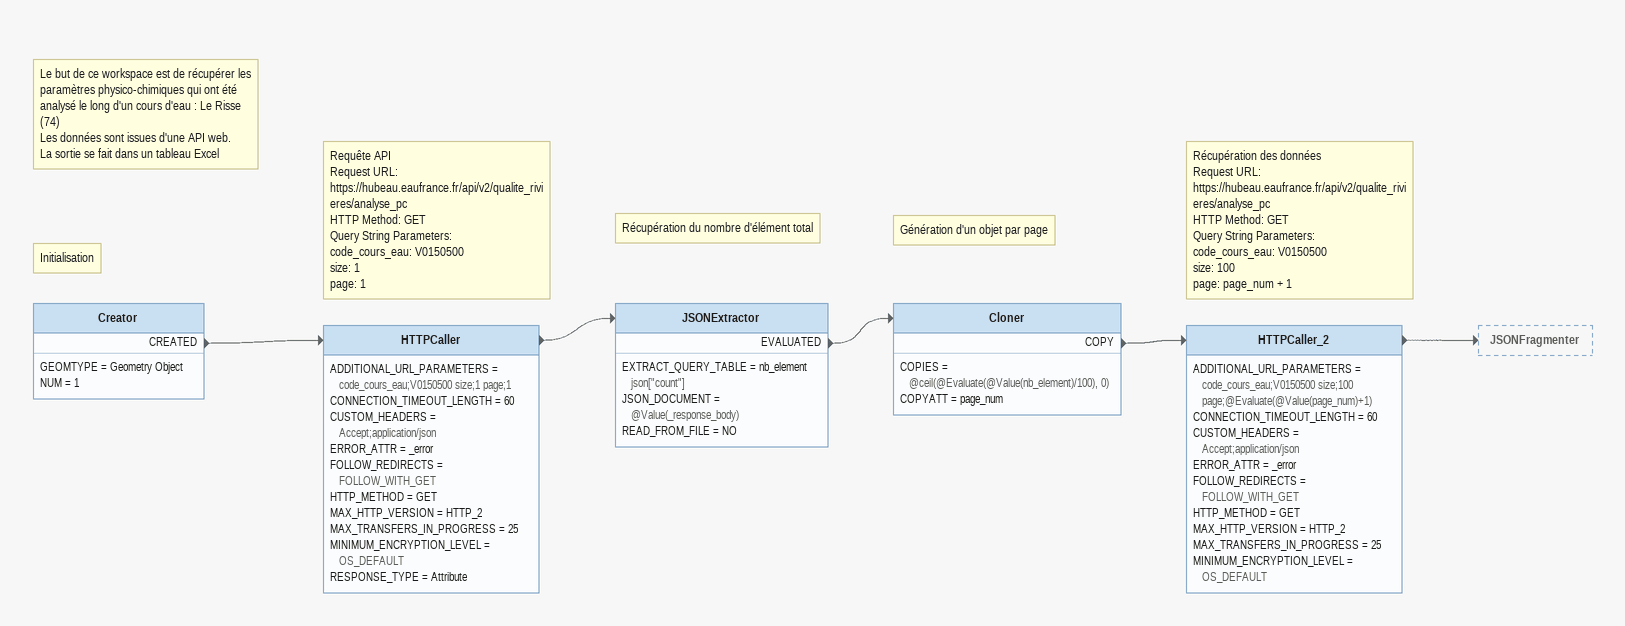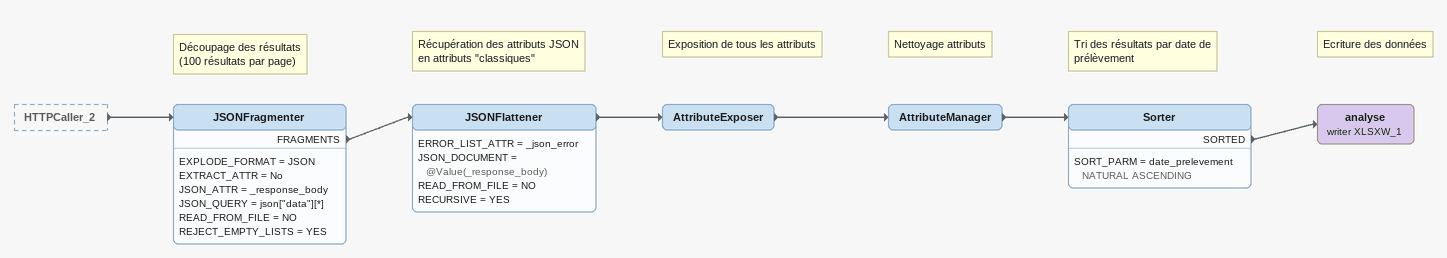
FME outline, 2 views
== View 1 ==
Note: Initialisation
Note: Le but de ce workspace est de récupérer les paramètres physico-chimiques qui ont été analysé le long d'un cours d'eau : Le Risse (74) / Les données sont issues d'une API web. / La sortie se fait dans un tableau Excel
Creator
    GEOMTYPE = Geometry Object
    NUM = 1
    CREATED -> HTTPCaller
Note: Requête API / Request URL: https://hubeau.eaufrance.fr/api/v2/qualite_rivieres/analyse_pc / HTTP Method: GET / Query String Parameters: / code_cours_eau: V0150500 / size: 1 / page: 1
HTTPCaller
    ADDITIONAL_URL_PARAMETERS = code_cours_eau;V0150500 size;1 page;1
    CONNECTION_TIMEOUT_LENGTH = 60
    CUSTOM_HEADERS = Accept;application/json
    ERROR_ATTR = _error
    FOLLOW_REDIRECTS = FOLLOW_WITH_GET
    HTTP_METHOD = GET
    MAX_HTTP_VERSION = HTTP_2
    MAX_TRANSFERS_IN_PROGRESS = 25
    MINIMUM_ENCRYPTION_LEVEL = OS_DEFAULT
    RESPONSE_TYPE = Attribute
    -> JSONExtractor
Note: Récupération du nombre d'élément total
JSONExtractor
    EXTRACT_QUERY_TABLE = nb_element json["count"]
    JSON_DOCUMENT = @Value(_response_body)
    READ_FROM_FILE = NO
    EVALUATED -> Cloner
Note: Génération d'un objet par page
Cloner
    COPIES = @ceil(@Evaluate(@Value(nb_element)/100), 0)
    COPYATT = page_num
    COPY -> HTTPCaller_2
Note: Récupération des données / Request URL: https://hubeau.eaufrance.fr/api/v2/qualite_rivieres/analyse_pc / HTTP Method: GET / Query String Parameters: / code_cours_eau: V0150500 / size: 100 / page: page_num + 1
HTTPCaller_2
    ADDITIONAL_URL_PARAMETERS = code_cours_eau;V0150500 size;100 page;@Evaluate(@Value(page_num)+1)
    CONNECTION_TIMEOUT_LENGTH = 60
    CUSTOM_HEADERS = Accept;application/json
    ERROR_ATTR = _error
    FOLLOW_REDIRECTS = FOLLOW_WITH_GET
    HTTP_METHOD = GET
    MAX_HTTP_VERSION = HTTP_2
    MAX_TRANSFERS_IN_PROGRESS = 25
    MINIMUM_ENCRYPTION_LEVEL = OS_DEFAULT
    -> JSONFragmenter

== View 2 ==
HTTPCaller_2 [outside]
    -> JSONFragmenter
Note: Découpage des résultats / (100 résultats par page)
JSONFragmenter
    EXPLODE_FORMAT = JSON
    EXTRACT_ATTR = No
    JSON_ATTR = _response_body
    JSON_QUERY = json["data"][*]
    READ_FROM_FILE = NO
    REJECT_EMPTY_LISTS = YES
    FRAGMENTS -> JSONFlattener
Note: Récupération des attributs JSON en attributs "classiques"
JSONFlattener
    ERROR_LIST_ATTR = _json_error
    JSON_DOCUMENT = @Value(_response_body)
    READ_FROM_FILE = NO
    RECURSIVE = YES
    -> AttributeExposer
Note: Exposition de tous les attributs
AttributeExposer
    -> AttributeManager
Note: Nettoyage attributs
AttributeManager
    -> Sorter
Note: Tri des résultats par date de prélèvement
Sorter
    SORT_PARM = date_prelevement NATURAL ASCENDING
    SORTED -> analyse (writer XLSXW_1)
Note: Ecriture des données
analyse (writer XLSXW_1)
